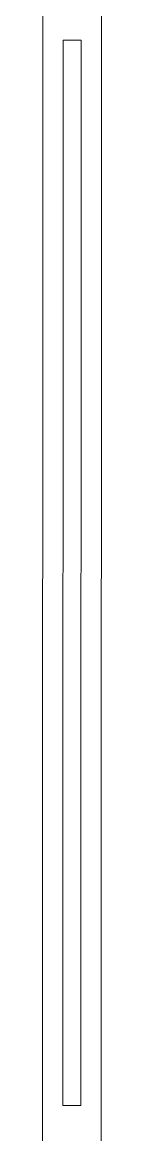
# Model space of a CAD drawing. Header units: metres. Extents: x -18745 to 220762, y -1579758 to -1356048.
# Drawn here: x 127232 to 127297, y -1465848 to -1464616 of the extents above; entities that cross this region are included whole.
import ezdxf

# ---------------------------------------------------------------- set-up
doc = ezdxf.new("R2010")
doc.units = ezdxf.units.M
doc.layers.get('0').update_dxf_attribs({"lineweight": 0})
doc.layers.add('A-100 - Copy$0$Medical Equipment and Furniture', color=8, linetype='Continuous', lineweight=0)
doc.layers.add('A-100 - Copy$0$Medical Equipment and Furniture1', color=8, linetype='Continuous', lineweight=5)

# ---------------------------------------------------------------- blocks, each defined once
blk = doc.blocks.new('A-100 - Copy$0$HF16786E-P')
at = {"layer": 'A-100 - Copy$0$Medical Equipment and Furniture1'}
for p, q in [((0, 0.425), (-2.14, 0.425)), ((-0.48, 0.4025), (-1.66, 0.4025)), ((-1.66, 0.3825), (-1.66, 0.4025)), ((-0.48, 0.3825), (-0.48, 0.4025)), ((-0.48, 0.3825), (-1.66, 0.3825)), ((-0.28, 0.36), (-1.86, 0.36))]:
    blk.add_line(p, q, dxfattribs=at)
for points in [[(-0.48, 0.3825), (-0.48, 0.3825), (-0.48, 0.3825), (-0.48, 0.3825), (-0.48, 0.3825), (-0.48, 0.3825), (-0.48, 0.3825), (-0.48, 0.3825), (-0.48, 0.3825), (-0.48, 0.3825), (-0.48, 0.3825), (-0.48, 0.3825), (-0.48, 0.3825), (-0.48, 0.3825), (-0.48, 0.3825), (-0.48, 0.3825), (-0.48, 0.3825), (-0.48, 0.3825), (-0.48, 0.3825), (-0.48, 0.3825), (-0.48, 0.3825), (-0.48, 0.3825), (-0.48, 0.3825), (-0.48, 0.3825), (-0.48, 0.3825), (-0.48, 0.3825), (-0.48, 0.3825), (-0.48, 0.3825), (-0.48, 0.3825), (-0.48, 0.3825), (-0.48, 0.3825), (-0.48, 0.3825), (-0.48, 0.3825), (-0.48, 0.3825), (-0.48, 0.3825), (-0.48, 0.3825), (-0.48, 0.3825), (-0.48, 0.3825), (-0.48, 0.3825), (-0.48, 0.3825), (-0.48, 0.3825), (-0.48, 0.3825), (-0.48, 0.3825), (-0.48, 0.3825), (-0.48, 0.3825), (-0.48, 0.3825), (-0.48, 0.3825), (-0.48, 0.3825), (-0.48, 0.3825), (-0.48, 0.3825), (-0.48, 0.3825), (-0.48, 0.3825), (-0.48, 0.3825), (-0.48, 0.3825), (-0.48, 0.3825), (-0.48, 0.3825), (-0.48, 0.3825), (-0.48, 0.3825), (-0.48, 0.3825), (-0.48, 0.3825), (-0.48, 0.3825), (-0.48, 0.3825), (-0.48, 0.3825), (-0.48, 0.3825), (-0.48, 0.3825), (-0.48, 0.3825), (-0.48, 0.3825), (-0.48, 0.3825), (-0.48, 0.3825), (-0.48, 0.3825), (-0.48, 0.3825), (-0.48, 0.3825), (-0.48, 0.3825), (-0.48, 0.3825), (-0.48, 0.3825), (-0.48, 0.3825), (-0.48, 0.3825), (-0.48, 0.3825), (-0.48, 0.3825), (-0.48, 0.3825), (-0.48, 0.3825), (-0.48, 0.3825), (-0.48, 0.3825), (-0.48, 0.3825), (-0.48, 0.3825), (-0.48, 0.3825), (-0.48, 0.3825), (-0.48, 0.3825), (-0.48, 0.3825), (-0.48, 0.3825), (-0.48, 0.3825), (-0.48, 0.3825), (-0.48, 0.3825), (-0.48, 0.3825), (-0.48, 0.3825), (-0.48, 0.3825), (-0.48, 0.3825), (-0.48, 0.3825), (-0.48, 0.3825), (-0.48, 0.3825), (-0.48, 0.3825), (-0.48, 0.3825), (-0.48, 0.3825), (-0.48, 0.3825), (-0.48, 0.3825), (-0.48, 0.3825), (-0.48, 0.3825), (-0.48, 0.3825), (-0.48, 0.3825), (-0.48, 0.3825), (-0.48, 0.3825), (-0.48, 0.3825), (-0.48, 0.3825), (-0.48, 0.3825), (-0.48, 0.3825), (-0.48, 0.3825), (-0.48, 0.3825), (-0.48, 0.3825), (-0.48, 0.3825), (-0.48, 0.3825), (-0.48, 0.3825), (-0.48, 0.3825), (-0.48, 0.3825), (-0.48, 0.3825), (-0.48, 0.3825), (-0.48, 0.3825), (-0.48, 0.3825), (-0.48, 0.3825), (-0.48, 0.3825), (-0.48, 0.3825), (-0.48, 0.3825), (-0.48, 0.3825), (-0.48, 0.3825), (-0.48, 0.3825), (-0.48, 0.3825), (-0.48, 0.3825), (-0.48, 0.3825), (-0.48, 0.3825), (-0.48, 0.3825), (-0.48, 0.3825), (-0.48, 0.3825), (-0.48, 0.3825), (-0.48, 0.3825), (-0.48, 0.3825), (-0.48, 0.3825), (-0.48, 0.3825), (-0.48, 0.3825), (-0.48, 0.3825), (-0.48, 0.3825), (-0.48, 0.3825), (-0.48, 0.3825), (-0.48, 0.3825), (-0.48, 0.3825), (-0.48, 0.3825), (-0.48, 0.3825), (-0.48, 0.3825), (-0.48, 0.3825), (-0.48, 0.3825), (-0.48, 0.3825), (-0.48, 0.3825), (-0.48, 0.3825), (-0.48, 0.3825), (-0.48, 0.3825), (-0.48, 0.3825), (-0.48, 0.3825), (-0.48, 0.3825), (-0.48, 0.3825), (-0.48, 0.3825), (-0.48, 0.3825), (-0.48, 0.3825), (-0.48, 0.3825), (-0.48, 0.3825), (-0.48, 0.3825), (-0.48, 0.3825), (-0.48, 0.3825), (-0.48, 0.3825), (-0.48, 0.3825), (-0.48, 0.3825), (-0.48, 0.3825), (-0.48, 0.3825), (-0.48, 0.3825), (-0.48, 0.3825), (-0.48, 0.3825), (-0.48, 0.3825), (-0.48, 0.3825), (-0.48, 0.3825), (-0.48, 0.3825), (-0.48, 0.3825), (-0.48, 0.3825), (-0.48, 0.3825), (-0.48, 0.3825), (-0.48, 0.3825), (-0.48, 0.3825), (-0.48, 0.3825), (-0.48, 0.3825), (-0.48, 0.3825), (-0.48, 0.3825), (-0.48, 0.3825), (-0.48, 0.3825), (-0.48, 0.3825), (-0.48, 0.3825), (-0.48, 0.3825), (-0.48, 0.3825), (-0.48, 0.3825), (-0.48, 0.3825), (-0.48, 0.3825), (-0.48, 0.3825), (-0.48, 0.3825), (-0.48, 0.3825), (-0.48, 0.3825), (-0.48, 0.3825), (-0.48, 0.3825), (-0.48, 0.3825), (-0.48, 0.3825), (-0.48, 0.3825), (-0.48, 0.3825), (-0.48, 0.3825), (-0.48, 0.3825), (-0.48, 0.3825)], [(-0.48, 0.3825), (-0.48, 0.3825), (-0.48, 0.3825), (-0.48, 0.3825), (-0.48, 0.3825), (-0.48, 0.3825), (-0.48, 0.3825), (-0.48, 0.3825), (-0.48, 0.3825), (-0.48, 0.3825), (-0.48, 0.3825), (-0.48, 0.3825), (-0.48, 0.3825), (-0.48, 0.3825), (-0.48, 0.3825), (-0.48, 0.3825), (-0.48, 0.3825), (-0.48, 0.3825), (-0.48, 0.3825), (-0.48, 0.3825), (-0.48, 0.3825), (-0.48, 0.3825), (-0.48, 0.3825), (-0.48, 0.3825), (-0.48, 0.3825), (-0.48, 0.3825), (-0.48, 0.3825), (-0.48, 0.3825), (-0.48, 0.3825), (-0.48, 0.3825), (-0.48, 0.3825), (-0.48, 0.3825), (-0.48, 0.3825), (-0.48, 0.3825), (-0.48, 0.3825), (-0.48, 0.3825), (-0.48, 0.3825), (-0.48, 0.3825), (-0.48, 0.3825), (-0.48, 0.3825), (-0.48, 0.3825), (-0.48, 0.3825), (-0.48, 0.3825), (-0.48, 0.3825), (-0.48, 0.3825), (-0.48, 0.3825), (-0.48, 0.3825), (-0.48, 0.3825), (-0.48, 0.3825), (-0.48, 0.3825), (-0.48, 0.3825), (-0.48, 0.3825), (-0.48, 0.3825), (-0.48, 0.3825), (-0.48, 0.3825), (-0.48, 0.3825), (-0.48, 0.3825), (-0.48, 0.3825), (-0.48, 0.3825), (-0.48, 0.3825), (-0.48, 0.3825), (-0.48, 0.3825), (-0.48, 0.3825), (-0.48, 0.3825), (-0.48, 0.3825), (-0.48, 0.3825), (-0.48, 0.3825), (-0.48, 0.3825), (-0.48, 0.3825), (-0.48, 0.3825), (-0.48, 0.3825), (-0.48, 0.3825), (-0.48, 0.3825), (-0.48, 0.3825), (-0.48, 0.3825), (-0.48, 0.3825), (-0.48, 0.3825), (-0.48, 0.3825), (-0.48, 0.3825), (-0.48, 0.3825), (-0.48, 0.3825), (-0.48, 0.3825), (-0.48, 0.3825), (-0.48, 0.3825), (-0.48, 0.3825), (-0.48, 0.3825), (-0.48, 0.3825), (-0.48, 0.3825), (-0.48, 0.3825), (-0.48, 0.3825), (-0.48, 0.3825), (-0.48, 0.3825), (-0.48, 0.3825), (-0.48, 0.3825), (-0.48, 0.3825), (-0.48, 0.3825), (-0.48, 0.3825), (-0.48, 0.3825), (-0.48, 0.3825), (-0.48, 0.3825), (-0.48, 0.3825), (-0.48, 0.3825), (-0.48, 0.3825), (-0.48, 0.3825), (-0.48, 0.3825), (-0.48, 0.3825), (-0.48, 0.3825), (-0.48, 0.3825), (-0.48, 0.3825), (-0.48, 0.3825), (-0.48, 0.3825), (-0.48, 0.3825), (-0.48, 0.3825), (-0.48, 0.3825), (-0.48, 0.3825), (-0.48, 0.3825), (-0.48, 0.3825), (-0.48, 0.3825), (-0.48, 0.3825), (-0.48, 0.3825), (-0.48, 0.3825), (-0.48, 0.3825), (-0.48, 0.3825), (-0.48, 0.3825), (-0.48, 0.3825), (-0.48, 0.3825), (-0.48, 0.3825), (-0.48, 0.3825), (-0.48, 0.3825), (-0.48, 0.3825), (-0.48, 0.3825), (-0.48, 0.3825), (-0.48, 0.3825), (-0.48, 0.3825), (-0.48, 0.3825), (-0.48, 0.3825), (-0.48, 0.3825), (-0.48, 0.3825), (-0.48, 0.3825), (-0.48, 0.3825), (-0.48, 0.3825), (-0.48, 0.3825), (-0.48, 0.3825), (-0.48, 0.3825), (-0.48, 0.3825), (-0.48, 0.3825), (-0.48, 0.3825), (-0.48, 0.3825), (-0.48, 0.3825), (-0.48, 0.3825), (-0.48, 0.3825), (-0.48, 0.3825), (-0.48, 0.3825), (-0.48, 0.3825), (-0.48, 0.3825), (-0.48, 0.3825), (-0.48, 0.3825), (-0.48, 0.3825), (-0.48, 0.3825), (-0.48, 0.3825), (-0.48, 0.3825), (-0.48, 0.3825), (-0.48, 0.3825), (-0.48, 0.3825), (-0.48, 0.3825), (-0.48, 0.3825), (-0.48, 0.3825), (-0.48, 0.3825), (-0.48, 0.3825), (-0.48, 0.3825), (-0.48, 0.3825), (-0.48, 0.3825), (-0.48, 0.3825), (-0.48, 0.3825), (-0.48, 0.3825), (-0.48, 0.3825), (-0.48, 0.3825), (-0.48, 0.3825), (-0.48, 0.3825), (-0.48, 0.3825), (-0.48, 0.3825), (-0.48, 0.3825), (-0.48, 0.3825), (-0.48, 0.3825), (-0.48, 0.3825), (-0.48, 0.3825), (-0.48, 0.3825), (-0.48, 0.3825), (-0.48, 0.3825), (-0.48, 0.3825), (-0.48, 0.3825), (-0.48, 0.3825), (-0.48, 0.3825), (-0.48, 0.3825), (-0.48, 0.3825), (-0.48, 0.3825), (-0.48, 0.3825), (-0.48, 0.3825), (-0.48, 0.3825), (-0.48, 0.3825), (-0.48, 0.3825), (-0.48, 0.3825), (-0.48, 0.3825), (-0.48, 0.3825), (-0.48, 0.3825), (-0.48, 0.3825), (-0.48, 0.3825), (-0.48, 0.3825), (-0.48, 0.3825), (-0.48, 0.3825), (-0.48, 0.3825), (-0.48, 0.3825), (-0.48, 0.3825), (-0.48, 0.3825)], [(-0.48, 0.3825), (-0.48, 0.3825), (-0.48, 0.3825), (-0.48, 0.3825), (-0.48, 0.3825), (-0.48, 0.3825), (-0.48, 0.3825), (-0.48, 0.3825), (-0.48, 0.3825), (-0.48, 0.3825), (-0.48, 0.3825), (-0.48, 0.3825), (-0.48, 0.3825), (-0.48, 0.3825), (-0.48, 0.3825), (-0.48, 0.3825), (-0.48, 0.3825), (-0.48, 0.3825), (-0.48, 0.3825), (-0.48, 0.3825), (-0.48, 0.3825), (-0.48, 0.3825), (-0.48, 0.3825), (-0.48, 0.3825), (-0.48, 0.3825), (-0.48, 0.3825), (-0.48, 0.3825), (-0.48, 0.3825), (-0.48, 0.3825), (-0.48, 0.3825), (-0.48, 0.3825), (-0.48, 0.3825), (-0.48, 0.3825), (-0.48, 0.3825), (-0.48, 0.3825), (-0.48, 0.3825), (-0.48, 0.3825), (-0.48, 0.3825), (-0.48, 0.3825), (-0.48, 0.3825), (-0.48, 0.3825), (-0.48, 0.3825), (-0.48, 0.3825), (-0.48, 0.3825), (-0.48, 0.3825), (-0.48, 0.3825), (-0.48, 0.3825), (-0.48, 0.3825), (-0.48, 0.3825), (-0.48, 0.3825), (-0.48, 0.3825), (-0.48, 0.3825), (-0.48, 0.3825), (-0.48, 0.3825), (-0.48, 0.3825), (-0.48, 0.3825), (-0.48, 0.3825), (-0.48, 0.3825), (-0.48, 0.3825), (-0.48, 0.3825), (-0.48, 0.3825), (-0.48, 0.3825), (-0.48, 0.3825), (-0.48, 0.3825), (-0.48, 0.3825), (-0.48, 0.3825), (-0.48, 0.3825), (-0.48, 0.3825), (-0.48, 0.3825), (-0.48, 0.3825), (-0.48, 0.3825), (-0.48, 0.3825), (-0.48, 0.3825), (-0.48, 0.3825), (-0.48, 0.3825), (-0.48, 0.3825), (-0.48, 0.3825), (-0.48, 0.3825), (-0.48, 0.3825), (-0.48, 0.3825), (-0.48, 0.3825), (-0.48, 0.3825), (-0.48, 0.3825), (-0.48, 0.3825), (-0.48, 0.3825), (-0.48, 0.3825), (-0.48, 0.3825), (-0.48, 0.3825), (-0.48, 0.3825), (-0.48, 0.3825), (-0.48, 0.3825), (-0.48, 0.3825), (-0.48, 0.3825), (-0.48, 0.3825), (-0.48, 0.3825), (-0.48, 0.3825), (-0.48, 0.3825), (-0.48, 0.3825), (-0.48, 0.3825), (-0.48, 0.3825), (-0.48, 0.3825), (-0.48, 0.3825), (-0.48, 0.3825), (-0.48, 0.3825), (-0.48, 0.3825), (-0.48, 0.3825), (-0.48, 0.3825), (-0.48, 0.3825), (-0.48, 0.3825), (-0.48, 0.3825), (-0.48, 0.3825), (-0.48, 0.3825), (-0.48, 0.3825), (-0.48, 0.3825), (-0.48, 0.3825), (-0.48, 0.3825), (-0.48, 0.3825), (-0.48, 0.3825), (-0.48, 0.3825), (-0.48, 0.3825), (-0.48, 0.3825), (-0.48, 0.3825), (-0.48, 0.3825), (-0.48, 0.3825), (-0.48, 0.3825), (-0.48, 0.3825), (-0.48, 0.3825), (-0.48, 0.3825), (-0.48, 0.3825), (-0.48, 0.3825), (-0.48, 0.3825), (-0.48, 0.3825), (-0.48, 0.3825), (-0.48, 0.3825), (-0.48, 0.3825), (-0.48, 0.3825), (-0.48, 0.3825), (-0.48, 0.3825), (-0.48, 0.3825), (-0.48, 0.3825), (-0.48, 0.3825), (-0.48, 0.3825), (-0.48, 0.3825), (-0.48, 0.3825), (-0.48, 0.3825), (-0.48, 0.3825), (-0.48, 0.3825), (-0.48, 0.3825), (-0.48, 0.3825), (-0.48, 0.3825), (-0.48, 0.3825), (-0.48, 0.3825), (-0.48, 0.3825), (-0.48, 0.3825), (-0.48, 0.3825), (-0.48, 0.3825), (-0.48, 0.3825), (-0.48, 0.3825), (-0.48, 0.3825), (-0.48, 0.3825), (-0.48, 0.3825), (-0.48, 0.3825), (-0.48, 0.3825), (-0.48, 0.3825), (-0.48, 0.3825), (-0.48, 0.3825), (-0.48, 0.3825), (-0.48, 0.3825), (-0.48, 0.3825), (-0.48, 0.3825), (-0.48, 0.3825), (-0.48, 0.3825), (-0.48, 0.3825), (-0.48, 0.3825), (-0.48, 0.3825), (-0.48, 0.3825), (-0.48, 0.3825), (-0.48, 0.3825), (-0.48, 0.3825), (-0.48, 0.3825), (-0.48, 0.3825), (-0.48, 0.3825), (-0.48, 0.3825), (-0.48, 0.3825), (-0.48, 0.3825), (-0.48, 0.3825), (-0.48, 0.3825), (-0.48, 0.3825), (-0.48, 0.3825), (-0.48, 0.3825), (-0.48, 0.3825), (-0.48, 0.3825), (-0.48, 0.3825), (-0.48, 0.3825), (-0.48, 0.3825), (-0.48, 0.3825), (-0.48, 0.3825), (-0.48, 0.3825), (-0.48, 0.3825), (-0.48, 0.3825), (-0.48, 0.3825), (-0.48, 0.3825), (-0.48, 0.3825), (-0.48, 0.3825), (-0.48, 0.3825), (-0.48, 0.3825), (-0.48, 0.3825), (-0.48, 0.3825), (-0.48, 0.3825), (-0.48, 0.3825), (-0.48, 0.3825), (-0.48, 0.3825), (-0.48, 0.3825), (-0.48, 0.3825), (-0.48, 0.3825), (-0.48, 0.3825), (-0.48, 0.3825), (-0.48, 0.3825), (-0.48, 0.3825), (-0.48, 0.3825), (-0.48, 0.3825), (-0.48, 0.3825), (-0.48, 0.3825), (-0.48, 0.3825), (-0.48, 0.3825), (-0.48, 0.3825), (-0.48, 0.3825), (-0.48, 0.3825), (-0.48, 0.3825), (-0.48, 0.3825), (-0.48, 0.3825), (-0.48, 0.3825), (-0.48, 0.3825), (-0.48, 0.3825), (-0.48, 0.3825), (-0.48, 0.3825), (-0.48, 0.3825), (-0.48, 0.3825), (-0.48, 0.3825), (-0.48, 0.3825), (-0.48, 0.3825), (-0.48, 0.3825), (-0.48, 0.3825), (-0.48, 0.3825), (-0.48, 0.3825), (-0.48, 0.3825), (-0.48, 0.3825), (-0.48, 0.3825), (-0.48, 0.3825), (-0.48, 0.3825), (-0.48, 0.3825), (-0.48, 0.3825), (-0.48, 0.3825), (-0.48, 0.3825), (-0.48, 0.3825), (-0.48, 0.3825), (-0.48, 0.3825), (-0.48, 0.3825), (-0.48, 0.3825), (-0.48, 0.3825), (-0.48, 0.3825), (-0.48, 0.3825), (-0.48, 0.3825), (-0.48, 0.3825), (-0.48, 0.3825), (-0.48, 0.3825), (-0.48, 0.3825), (-0.48, 0.3825), (-0.48, 0.3825), (-0.48, 0.3825), (-0.48, 0.3825), (-0.48, 0.3825), (-0.48, 0.3825), (-0.48, 0.3825), (-0.48, 0.3825), (-0.48, 0.3825), (-0.48, 0.3825)]]:
    blk.add_lwpolyline(points, close=True, dxfattribs=at)
for points in [[(-0.48, 0.3825), (-0.48, 0.3825), (-0.48, 0.3825), (-0.48, 0.3825), (-0.48, 0.3825), (-0.48, 0.3825), (-0.48, 0.3825), (-0.48, 0.3825)], [(-0.48, 0.3825), (-0.48, 0.3825), (-0.48, 0.3825), (-0.48, 0.3825), (-0.48, 0.3825), (-0.48, 0.3825), (-0.48, 0.3825), (-0.48, 0.3825), (-0.48, 0.3825), (-0.48, 0.3825), (-0.48, 0.3825), (-0.48, 0.3825), (-0.48, 0.3825), (-0.48, 0.3825), (-0.48, 0.3825), (-0.48, 0.3825), (-0.48, 0.3825), (-0.48, 0.3825), (-0.48, 0.3825), (-0.48, 0.3825), (-0.48, 0.3825), (-0.48, 0.3825), (-0.48, 0.3825), (-0.48, 0.3825), (-0.48, 0.3825), (-0.48, 0.3825), (-0.48, 0.3825), (-0.48, 0.3825), (-0.48, 0.3825), (-0.48, 0.3825), (-0.48, 0.3825), (-0.48, 0.3825), (-0.48, 0.3825), (-0.48, 0.3825), (-0.48, 0.3825), (-0.48, 0.3825), (-0.48, 0.3825), (-0.48, 0.3825), (-0.48, 0.3825), (-0.48, 0.3825), (-0.48, 0.3825), (-0.48, 0.3825), (-0.48, 0.3825), (-0.48, 0.3825), (-0.48, 0.3825), (-0.48, 0.3825), (-0.48, 0.3825), (-0.48, 0.3825), (-0.48, 0.3825), (-0.48, 0.3825), (-0.48, 0.3825), (-0.48, 0.3825), (-0.48, 0.3825), (-0.48, 0.3825), (-0.48, 0.3825), (-0.48, 0.3825), (-0.48, 0.3825), (-0.48, 0.3825), (-0.48, 0.3825), (-0.48, 0.3825), (-0.48, 0.3825), (-0.48, 0.3825), (-0.48, 0.3825), (-0.48, 0.3825), (-0.48, 0.3825), (-0.48, 0.3825), (-0.48, 0.3825), (-0.48, 0.3825), (-0.48, 0.3825), (-0.48, 0.3825), (-0.48, 0.3825), (-0.48, 0.3825), (-0.48, 0.3825), (-0.48, 0.3825), (-0.48, 0.3825), (-0.48, 0.3825), (-0.48, 0.3825), (-0.48, 0.3825), (-0.48, 0.3825), (-0.48, 0.3825), (-0.48, 0.3825), (-0.48, 0.3825), (-0.48, 0.3825), (-0.48, 0.3825), (-0.48, 0.3825), (-0.48, 0.3825), (-0.48, 0.3825), (-0.48, 0.3825), (-0.48, 0.3825), (-0.48, 0.3825), (-0.48, 0.3825), (-0.48, 0.3825), (-0.48, 0.3825), (-0.48, 0.3825), (-0.48, 0.3825), (-0.48, 0.3825), (-0.48, 0.3825), (-0.48, 0.3825), (-0.48, 0.3825), (-0.48, 0.3825), (-0.48, 0.3825), (-0.48, 0.3825), (-0.48, 0.3825), (-0.48, 0.3825), (-0.48, 0.3825), (-0.48, 0.3825), (-0.48, 0.3825), (-0.48, 0.3825), (-0.48, 0.3825), (-0.48, 0.3825), (-0.48, 0.3825)], [(-0.48, 0.3825), (-0.48, 0.3825), (-0.48, 0.3825), (-0.48, 0.3825), (-0.48, 0.3825), (-0.48, 0.3825), (-0.48, 0.3825), (-0.48, 0.3825), (-0.48, 0.3825), (-0.48, 0.3825), (-0.48, 0.3825), (-0.48, 0.3825), (-0.48, 0.3825), (-0.48, 0.3825), (-0.48, 0.3825), (-0.48, 0.3825), (-0.48, 0.3825)], [(-0.48, 0.3825), (-0.48, 0.3825), (-0.48, 0.3825), (-0.48, 0.3825), (-0.48, 0.3825), (-0.48, 0.3825), (-0.48, 0.3825)], [(-0.48, 0.3825), (-0.48, 0.3825), (-0.48, 0.3825), (-0.48, 0.3825), (-0.48, 0.3825), (-0.48, 0.3825), (-0.48, 0.3825), (-0.48, 0.3825), (-0.48, 0.3825), (-0.48, 0.3825), (-0.48, 0.3825), (-0.48, 0.3825)], [(-0.48, 0.3825), (-0.48, 0.3825), (-0.48, 0.3825), (-0.48, 0.3825), (-0.48, 0.3825), (-0.48, 0.3825), (-0.48, 0.3825), (-0.48, 0.3825), (-0.48, 0.3825), (-0.48, 0.3825), (-0.48, 0.3825), (-0.48, 0.3825), (-0.48, 0.3825), (-0.48, 0.3825), (-0.48, 0.3825), (-0.48, 0.3825), (-0.48, 0.3825), (-0.48, 0.3825), (-0.48, 0.3825), (-0.48, 0.3825), (-0.48, 0.3825), (-0.48, 0.3825), (-0.48, 0.3825), (-0.48, 0.3825), (-0.48, 0.3825), (-0.48, 0.3825), (-0.48, 0.3825), (-0.48, 0.3825), (-0.48, 0.3825), (-0.48, 0.3825), (-0.48, 0.3825), (-0.48, 0.3825), (-0.48, 0.3825), (-0.48, 0.3825), (-0.48, 0.3825), (-0.48, 0.3825), (-0.48, 0.3825), (-0.48, 0.3825), (-0.48, 0.3825), (-0.48, 0.3825), (-0.48, 0.3825), (-0.48, 0.3825), (-0.48, 0.3825), (-0.48, 0.3825), (-0.48, 0.3825), (-0.48, 0.3825), (-0.48, 0.3825), (-0.48, 0.3825), (-0.48, 0.3825), (-0.48, 0.3825), (-0.48, 0.3825), (-0.48, 0.3825), (-0.48, 0.3825), (-0.48, 0.3825), (-0.48, 0.3825), (-0.48, 0.3825), (-0.48, 0.3825), (-0.48, 0.3825), (-0.48, 0.3825), (-0.48, 0.3825), (-0.48, 0.3825), (-0.48, 0.3825), (-0.48, 0.3825), (-0.48, 0.3825), (-0.48, 0.3825), (-0.48, 0.3825), (-0.48, 0.3825), (-0.48, 0.3825), (-0.48, 0.3825), (-0.48, 0.3825), (-0.48, 0.3825), (-0.48, 0.3825), (-0.48, 0.3825), (-0.48, 0.3825), (-0.48, 0.3825), (-0.48, 0.3825), (-0.48, 0.3825), (-0.48, 0.3825), (-0.48, 0.3825), (-0.48, 0.3825), (-0.48, 0.3825), (-0.48, 0.3825), (-0.48, 0.3825), (-0.48, 0.3825), (-0.48, 0.3825), (-0.48, 0.3825), (-0.48, 0.3825), (-0.48, 0.3825), (-0.48, 0.3825)], [(-0.48, 0.3825), (-0.48, 0.3825), (-0.48, 0.3825), (-0.48, 0.3825), (-0.48, 0.3825), (-0.48, 0.3825), (-0.48, 0.3825), (-0.48, 0.3825), (-0.48, 0.3825), (-0.48, 0.3825), (-0.48, 0.3825), (-0.48, 0.3825), (-0.48, 0.3825), (-0.48, 0.3825), (-0.48, 0.3825), (-0.48, 0.3825), (-0.48, 0.3825), (-0.48, 0.3825), (-0.48, 0.3825), (-0.48, 0.3825), (-0.48, 0.3825), (-0.48, 0.3825), (-0.48, 0.3825), (-0.48, 0.3825), (-0.48, 0.3825), (-0.48, 0.3825), (-0.48, 0.3825), (-0.48, 0.3825), (-0.48, 0.3825), (-0.48, 0.3825), (-0.48, 0.3825), (-0.48, 0.3825), (-0.48, 0.3825), (-0.48, 0.3825), (-0.48, 0.3825), (-0.48, 0.3825), (-0.48, 0.3825), (-0.48, 0.3825), (-0.48, 0.3825), (-0.48, 0.3825), (-0.48, 0.3825), (-0.48, 0.3825), (-0.48, 0.3825), (-0.48, 0.3825), (-0.48, 0.3825), (-0.48, 0.3825), (-0.48, 0.3825), (-0.48, 0.3825), (-0.48, 0.3825), (-0.48, 0.3825), (-0.48, 0.3825), (-0.48, 0.3825), (-0.48, 0.3825), (-0.48, 0.3825)], [(-0.48, 0.3825), (-0.48, 0.3825), (-0.48, 0.3825), (-0.48, 0.3825), (-0.48, 0.3825), (-0.48, 0.3825), (-0.48, 0.3825), (-0.48, 0.3825), (-0.48, 0.3825), (-0.48, 0.3825)], [(-0.48, 0.3825), (-0.48, 0.3825), (-0.48, 0.3825), (-0.48, 0.3825), (-0.48, 0.3825), (-0.48, 0.3825), (-0.48, 0.3825), (-0.48, 0.3825), (-0.48, 0.3825), (-0.48, 0.3825)], [(-0.48, 0.3825), (-0.48, 0.3825), (-0.48, 0.3825), (-0.48, 0.3825), (-0.48, 0.3825), (-0.48, 0.3825), (-0.48, 0.3825), (-0.48, 0.3825), (-0.48, 0.3825), (-0.48, 0.3825), (-0.48, 0.3825), (-0.48, 0.3825), (-0.48, 0.3825), (-0.48, 0.3825), (-0.48, 0.3825)], [(-0.48, 0.3825), (-0.48, 0.3825), (-0.48, 0.3825), (-0.48, 0.3825), (-0.48, 0.3825), (-0.48, 0.3825), (-0.48, 0.3825), (-0.48, 0.3825), (-0.48, 0.3825), (-0.48, 0.3825)], [(-0.48, 0.3825), (-0.48, 0.3825), (-0.48, 0.3825), (-0.48, 0.3825), (-0.48, 0.3825), (-0.48, 0.3825), (-0.48, 0.3825)], [(-0.48, 0.3825), (-0.48, 0.3825), (-0.48, 0.3825), (-0.48, 0.3825), (-0.48, 0.3825), (-0.48, 0.3825), (-0.48, 0.3825), (-0.48, 0.3825), (-0.48, 0.3825), (-0.48, 0.3825)], [(-0.48, 0.3825), (-0.48, 0.3825), (-0.48, 0.3825), (-0.48, 0.3825), (-0.48, 0.3825), (-0.48, 0.3825), (-0.48, 0.3825), (-0.48, 0.3825), (-0.48, 0.3825), (-0.48, 0.3825), (-0.48, 0.3825), (-0.48, 0.3825), (-0.48, 0.3825), (-0.48, 0.3825), (-0.48, 0.3825), (-0.48, 0.3825), (-0.48, 0.3825), (-0.48, 0.3825)], [(-0.48, 0.3825), (-0.48, 0.3825), (-0.48, 0.3825), (-0.48, 0.3825), (-0.48, 0.3825), (-0.48, 0.3825), (-0.48, 0.3825), (-0.48, 0.3825), (-0.48, 0.3825)]]:
    blk.add_lwpolyline(points, dxfattribs=at)
blk = doc.blocks.new('A-100 - Copy')
at = {"layer": 'A-100 - Copy$0$Medical Equipment and Furniture', "xscale": -1000, "yscale": 1000, "zscale": 1000, "rotation": 269.9850063405836}
blk.add_blockref('A-100 - Copy$0$HF16786E-P', (126872.1, -1464155.9, 0), dxfattribs=at)

msp = doc.modelspace()

# ---------------------------------------------------------------- block references
msp.add_blockref('A-100 - Copy', (0, 0))

doc.saveas('drawing.dxf')
